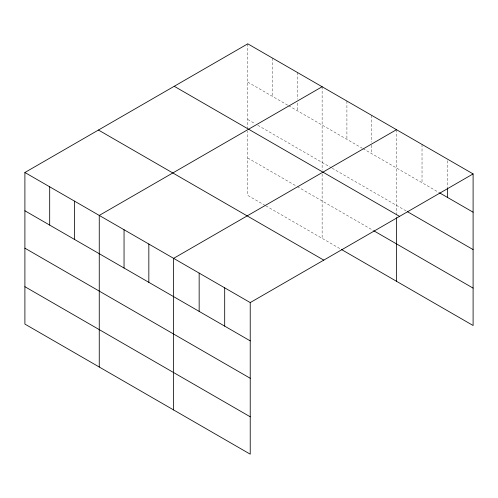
<?xml version="1.0" encoding="UTF-8"?>
<svg xmlns="http://www.w3.org/2000/svg" width="498" height="498" viewBox="0 0 498 498"><rect width="100%" height="100%" fill="white"/><g stroke="black" fill="none" stroke-linecap="round" stroke-linejoin="round"><path stroke-width="0.37" stroke-dasharray="2.49 1.87" d="M247.774 43.824L247.774 127.974M247.774 82.114L287.962 105.315M288.635 105.707L362.326 148.248M362.992 148.634L438.825 192.415M247.774 119.501L255.138 123.753M257.821 125.303L331.506 167.845M332.178 168.231L406.567 211.183M247.774 158.022L296.671 186.258M297.343 186.644L373.039 230.35M265.185 205.469L247.774 195.415L247.774 131.055M265.857 205.855L340.887 249.174M447.565 160.705L447.565 188.269M422.024 144.426L422.024 182.716M396.489 129.685L396.489 216.916M371.701 115.374L371.701 142.173M371.701 145.242L371.701 153.664M346.913 101.063L346.913 139.353M322.131 86.752L322.131 170.135M322.131 173.989L322.131 238.343M297.343 72.44L297.343 99.245M297.343 103.074L297.343 110.73M272.555 58.129L272.555 96.419"/><path stroke-width="0.75" d="M24.9 172.495L250.226 302.585L250.226 454.176L24.9 324.086L24.9 172.495L247.774 43.824L473.1 173.914L473.1 325.505L341.553 249.56M322.131 86.752L99.258 215.429L99.258 367.014M396.489 129.685L173.615 258.356L173.615 409.947M250.226 302.585L473.1 173.914M439.497 192.807L473.1 212.204M407.24 211.569L473.1 249.591M174.225 86.285L399.552 216.375M373.712 230.736L473.1 288.118M98.448 130.034L323.775 260.124M24.9 210.785L250.226 340.875M24.9 248.172L250.226 378.268M24.9 286.699L250.226 416.789M447.565 188.269L447.565 197.463M396.489 217.688L396.489 281.27M224.691 287.844L224.691 326.134M199.156 273.097L199.156 311.387M148.834 244.045L148.834 282.335M124.046 229.734L124.046 268.024M74.47 201.117L74.47 239.407M49.688 186.806L49.688 225.096"/></g></svg>
